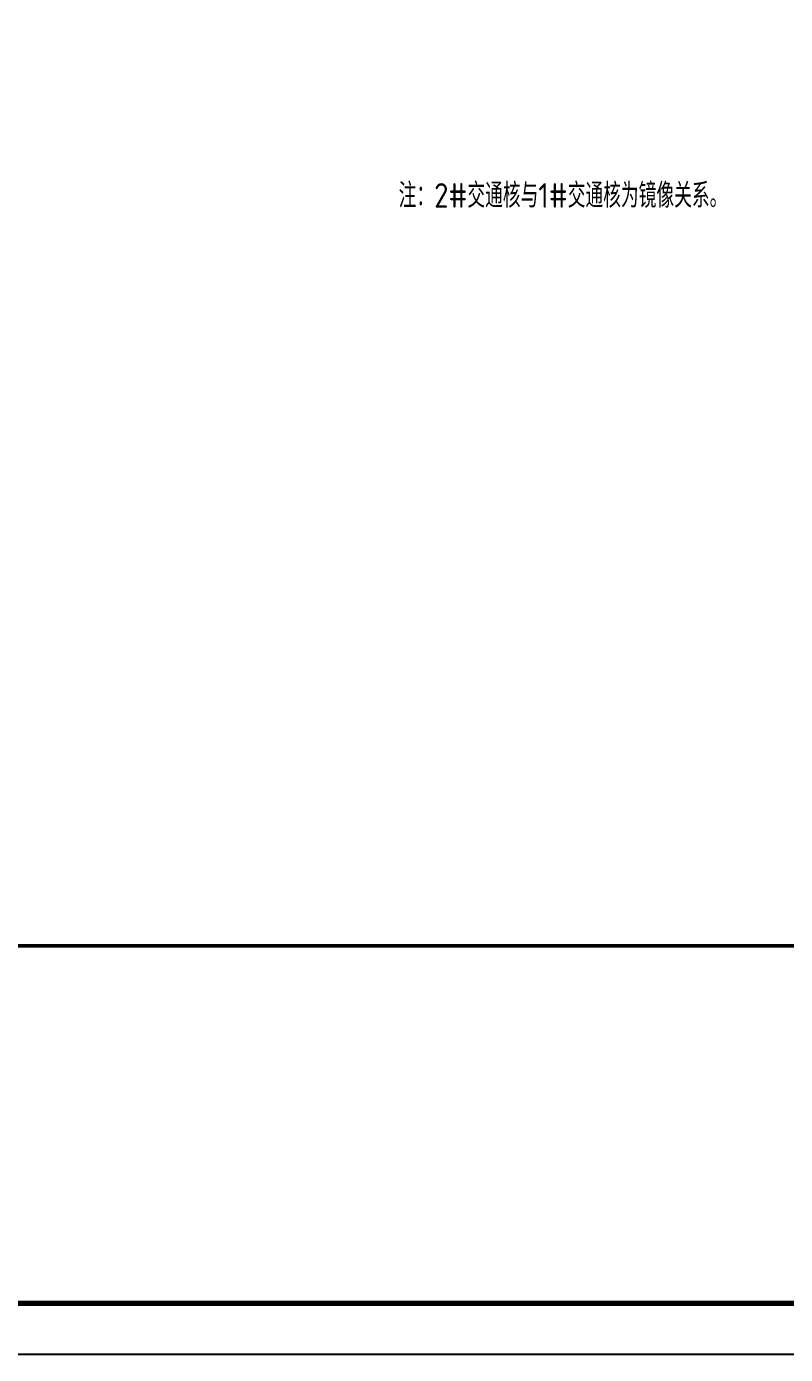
# Model space of a CAD drawing. Extents: x -518115 to 1124316, y -209821 to 1628073.
# Drawn here: x 954856 to 962280, y -112277 to -99287 of the extents above; entities that cross this region are included whole.
import ezdxf

# ---------------------------------------------------------------- set-up
doc = ezdxf.new("R2010")
doc.units = 0
doc.header["$LTSCALE"] = 1000
doc.header["$MEASUREMENT"] = 0
doc.layers.add('PUB_TEXT', color=4, linetype='Continuous')
doc.layers.add('图框', color=140, linetype='Continuous')
doc.layers.add('yichutu', color=7, linetype='Continuous', true_color=0xffffff, plot=False)
doc.styles.get("Standard").update_dxf_attribs({"font": 'gbenor.shx', "bigfont": 'gbcbig.shx'})

# ---------------------------------------------------------------- blocks, each defined once
blk = doc.blocks.new('A$C549D2611')
at = {"layer": '图框'}
blk.add_lwpolyline([(0, 0), (42050, 0), (42050, -29700), (0, -29700)], close=True, dxfattribs=at)
blk.add_lwpolyline([(0, 0), (42050, 0), (42050, -29700), (0, -29700)], close=True, dxfattribs=at)
at = {"layer": '图框', "const_width": 50}
blk.add_lwpolyline([(41550, -29200), (41550, -500), (1250, -500), (1250, -29200)], close=True, dxfattribs=at)
at = {"layer": '图框', "const_width": 35}
blk.add_lwpolyline([(38052, -29200), (38052, -500)], dxfattribs=at)
blk = doc.blocks.new('yct-841-594-84100-59399.9999999999-100-1000.0')
at = {"layer": 'yichutu', "color": 7, "true_color": 0xffffff}
blk.add_lwpolyline([(0, 0), (0, 59400), (84100, 59400), (84100, 0)], close=True, dxfattribs=at)

msp = doc.modelspace()

# ---------------------------------------------------------------- block references
at = {"rotation": 270}
msp.add_blockref('A$C549D2611', (977130.5, -70226.6), dxfattribs=at)
at = {"layer": 'yichutu', "xscale": 0.5, "yscale": 0.5, "zscale": 0.5, "rotation": 270}
msp.add_blockref('yct-841-594-84100-59399.9999999999-100-1000.0', (947430.5, -70226.6), dxfattribs=at)

# ---------------------------------------------------------------- texts
at = {"layer": 'PUB_TEXT', "color": 1}
msp.add_text('注：2#交通核与1#交通核为镜像关系。', height=241.135, dxfattribs=at).set_placement((958496.1, -101059.7))

doc.saveas('drawing.dxf')
